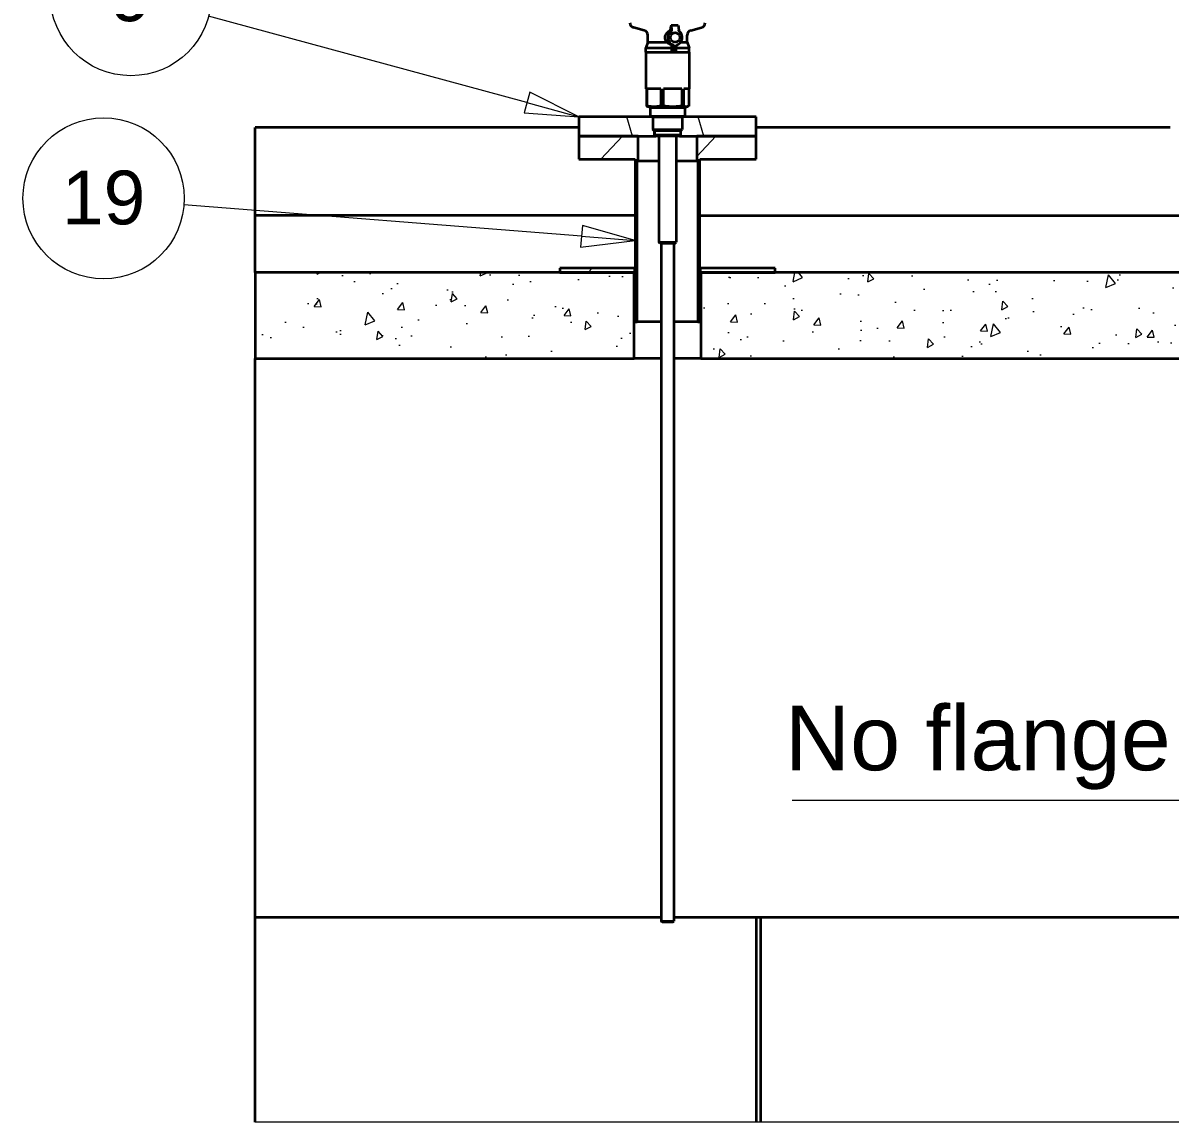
# Model space of a CAD drawing. Header units: millimetres. Extents: x 0 to 42050, y 0 to 29700.
# Drawn here: x 34696 to 37363, y 24653 to 27209 of the extents above; entities that cross this region are included whole.
import ezdxf

# ---------------------------------------------------------------- set-up
doc = ezdxf.new("R2010")
doc.units = ezdxf.units.MM
doc.header["$LTSCALE"] = 50
for name, color, linetype, lineweight in [('Hatch', 7, 'Continuous', 18), ('Symbol', 7, 'Continuous', 18), ('Visible', 7, 'Continuous', 35), ('Visible Narrow', 7, 'Continuous', 18)]:
    doc.layers.add(name, color=color, linetype=linetype, lineweight=lineweight)
doc.styles.add('Note Text', font='arial.ttf')
doc.styles.add('Title', font='arial.ttf')
doc.dimstyles.new('Default - Method 2a$7', dxfattribs={"dimscale": 50, "dimtxt": 3, "dimasz": 2.5, "dimexe": 3, "dimexo": 0.5, "dimgap": 0.7, "dimtad": 0, "dimtoh": 1, "dimdec": 1, "dimrnd": 1e-08, "dimtxsty": 'Title', "dimcen": 0.09, "dimdle": 10, "dimclrd": 256, "dimclre": 256, "dimclrt": 7, "dimazin": 2, "dimtfac": 0.833333, "dimtdec": 1, "dimtmove": 0, "dimatfit": 3, "dimfxl": 1, "dimtolj": 1, "dimlwd": -1, "dimlwe": -1, "dimarcsym": 0})
pattern_1 = [(81.89714, (0, 0), (172.83293, 87.6723), [20.1873, -222.0602]), (26.89714, (0, 0), (-138.688, 152.1567), [16.1498, -177.6481]), (132.3486, (14.4, 7.3), (34.14496, 239.829), [17.15655, -188.7221]), (78.08134, (-28.45, 45.7), (267.4265, 113.9641), [30.281, -333.0903]), (128.5328, (-6.16, 55.2), (75.0445, 355.5375), [25.7348, -283.0833]), (23.0813, (-28.45, 45.7), (75.0445, 355.5375), [24.2247, -266.4722]), (52.89714, (1.52, 48.5), (193.66745, -7.11116), [20.1873, -222.0602]), (357.89714, (1.52, 48.5), (-47.5322, 200.3165), [16.1498, -177.6481]), (103.3486, (17.66, 47.9), (146.13526, 193.2054), [17.15655, -188.7221]), (69.39714, (0, 0), (-44.56709, 77.8022), [0, -175.49482, 0, -180.33977, 0, -178.32105]), (39.39714, (0, 0), (4.02131, 127.54589), [0, -102.82059, 0, -171.45737, 0, -67.96387]), (359.39714, (-50.96, -31.716), (125.19675, 70.7687), [0, -67.29096, 0, -209.9478, 0, -278.58458]), (349.39714, (-73.81, -45.94), (119.03203, 105.81964), [0, -87.47825, 0, -139.42687, 0, -197.83542])]
pattern_2 = [(46.8971, (0, 0), (-115.9078, 108.47555), [])]
pattern_3 = [(106.8973, (0, 0), (-151.8963, -46.14184), [])]

# ---------------------------------------------------------------- blocks, each defined once
blk = doc.blocks.new('Balloon10')
at = {"layer": 'Symbol'}
for p, q in [((719.891, 534.261), (701.391, 535.732)), ((719.931, 534.759), (719.852, 533.762)), ((722.384, 534.062), (719.931, 534.759)), ((719.852, 533.762), (722.384, 534.062)), ((719.891, 534.261), (722.384, 534.062))]:
    blk.add_line(p, q, dxfattribs=at)
at = {"layer": 'Symbol', "flags": 128}
blk.add_lwpolyline([(719.852, 533.762), (722.384, 534.062), (719.931, 534.759), (719.852, 533.762)], dxfattribs=at)
at = {"layer": 'Symbol'}
blk.add_circle((697.667, 536.028), 3.75, dxfattribs=at)
blk.add_solid([(719.852, 533.762), (722.384, 534.062), (719.931, 534.759), (719.852, 533.762)], dxfattribs=at)
at = {"layer": 'Symbol', "insert": (697.667, 536.049), "char_height": 2.5, "attachment_point": 5, "style": 'Note Text'}
blk.add_mtext('19', dxfattribs=at)
blk = doc.blocks.new('Balloon11')
at = {"layer": 'Symbol'}
for p, q in [((717.353, 540.48), (702.546, 544.502)), ((717.485, 540.963), (717.222, 539.998)), ((719.766, 539.825), (717.485, 540.963)), ((717.353, 540.48), (719.766, 539.825)), ((717.222, 539.998), (719.766, 539.825))]:
    blk.add_line(p, q, dxfattribs=at)
at = {"layer": 'Symbol', "flags": 128}
blk.add_lwpolyline([(717.222, 539.998), (719.766, 539.825), (717.485, 540.963), (717.222, 539.998)], dxfattribs=at)
at = {"layer": 'Symbol'}
blk.add_circle((698.941, 545.481), 3.75, dxfattribs=at)
blk.add_solid([(717.222, 539.998), (719.766, 539.825), (717.485, 540.963), (717.222, 539.998)], dxfattribs=at)
at = {"layer": 'Symbol', "insert": (698.941, 545.502), "char_height": 2.5, "attachment_point": 5, "style": 'Note Text'}
blk.add_mtext('9', dxfattribs=at)

msp = doc.modelspace()

# ---------------------------------------------------------------- hatches: boundary and pattern name
at = {"layer": 'Hatch'}
h = msp.add_hatch(dxfattribs=at)
h.set_pattern_fill('ANSI31', color=256, scale=1270, angle=61.89731, style=0)
h.set_pattern_definition(pattern_3)
h.paths.add_polyline_path([(36164.4, 26958.75), (36163.3, 26958.75), (36160.8, 26961.25), (36160.8, 26991.25), (35988.3, 26991.25), (35988.3, 26946.25), (36126.68, 26946.25), (36164.4, 26946.25)])
h = msp.add_hatch(dxfattribs=at)
h.set_pattern_fill('ANSI31', color=256, scale=1270, angle=61.89731, style=0)
h.set_pattern_definition(pattern_3)
h.paths.add_polyline_path([(36225.8, 26958.75), (36224.7, 26958.75), (36224.7, 26946.25), (36262.43, 26946.25), (36400.8, 26946.25), (36400.8, 26991.25), (36228.3, 26991.25), (36228.3, 26961.25)])
h = msp.add_hatch(dxfattribs=at)
h.set_pattern_fill('ANSI31', color=256, scale=1270, angle=1.89711, style=0)
h.set_pattern_definition(pattern_2)
h.paths.add_polyline_path([(36119.18, 26513.75), (36124.18, 26513.75), (36124.18, 26888.75), (36126.68, 26888.75), (36126.68, 26946.25), (35988.3, 26946.25), (35988.3, 26892.5), (36119.18, 26892.5)])
h = msp.add_hatch(dxfattribs=at)
h.set_pattern_fill('ANSI31', color=256, scale=1270, angle=1.89711, style=0)
h.set_pattern_definition(pattern_2)
h.paths.add_polyline_path([(36264.93, 26513.75), (36269.93, 26513.75), (36269.93, 26892.5), (36400.8, 26892.5), (36400.8, 26946.25), (36262.43, 26946.25), (36262.43, 26888.75), (36264.93, 26888.75)])
h = msp.add_hatch(dxfattribs=at)
h.set_pattern_fill('AR-CONC', color=256, scale=26.916384, angle=31.89714, style=0)
h.set_pattern_definition(pattern_1)
h.paths.add_polyline_path([(35235.43, 26628.75), (35235.43, 26428.75), (36117.05, 26428.75), (36117.05, 26628.75), (35944.55, 26628.75)])
h = msp.add_hatch(dxfattribs=at)
h.set_pattern_fill('ANSI31', color=256, scale=1270, angle=1.89711, style=0)
h.set_pattern_definition(pattern_2)
h.paths.add_polyline_path([(36118.3, 26628.75), (36118.3, 26638.75), (35944.55, 26638.75), (35944.55, 26628.75), (36035.63, 26628.75), (36117.05, 26628.75)])
h = msp.add_hatch(dxfattribs=at)
h.set_pattern_fill('ANSI31', color=256, scale=1270, angle=1.89711, style=0)
h.set_pattern_definition(pattern_2)
h.paths.add_polyline_path([(36270.8, 26638.75), (36270.8, 26628.75), (36272.05, 26628.75), (36335.97, 26628.75), (36444.55, 26628.75), (36444.55, 26638.75)])
h = msp.add_hatch(dxfattribs=at)
h.set_pattern_fill('AR-CONC', color=256, scale=26.916384, angle=31.89714, style=0)
h.set_pattern_definition(pattern_1)
h.paths.add_polyline_path([(38469.55, 26428.75), (38469.55, 26628.75), (38219.55, 26628.75), (36444.55, 26628.75), (36272.05, 26628.75), (36272.05, 26428.75)])

# ---------------------------------------------------------------- linework, layer by layer
at = {"layer": 'Visible'}
for p, q in [((36140.6, 27191.86), (36115.37, 27198.62)), ((36148.94, 27164.31), (36148.94, 27181)), ((36199.64, 27190.75), (36203.71, 27190.75)), ((36202.84, 27204.18), (36203.69, 27192.32)), ((36202.84, 27204.18), (36202.84, 27202.88)), ((36202.84, 27204.18), (36219.7, 27204.18)), ((36203.71, 27191.67), (36203.71, 27190.75)), ((36219.7, 27204.18), (36220.55, 27192.32)), ((36220.57, 27190.75), (36220.57, 27191.67)), ((36240.19, 27164.31), (36240.19, 27181)), ((36248.53, 27191.86), (36273.76, 27198.62)), ((36148.94, 27164.31), (36144.25, 27151.43)), ((36148.94, 27164.31), (36193.34, 27164.31)), ((36204.3, 27158.38), (36209.13, 27158.38)), ((36209.13, 27149.85), (36209.13, 27158.38)), ((36215.15, 27149.85), (36215.15, 27158.38)), ((36225.03, 27164.31), (36240.19, 27164.31)), ((36240.19, 27164.31), (36244.88, 27151.43)), ((36144.25, 27151.43), (36204.98, 27151.43)), ((36144.25, 27141.1), (36144.25, 27151.43)), ((36144.25, 27141.1), (36204.98, 27141.1)), ((36144.29, 27141.1), (36144.29, 27056.1)), ((36204.98, 27141.1), (36204.98, 27151.43)), ((36204.98, 27141.1), (36206.79, 27141.1)), ((36206.79, 27141.1), (36212.82, 27141.1)), ((36212.82, 27141.1), (36244.88, 27141.1)), ((36215.15, 27151.43), (36244.88, 27151.43)), ((36244.82, 27141.1), (36244.82, 27056.1)), ((36244.88, 27141.1), (36244.88, 27151.43)), ((36145.37, 27056.1), (36144.29, 27056.1)), ((36145.37, 27056.1), (36145.37, 27016.1)), ((36147.1, 27016.1), (36147.1, 27056.1)), ((36178.83, 27056.1), (36147.1, 27056.1)), ((36178.83, 27056.1), (36178.83, 27016.1)), ((36185.22, 27016.1), (36185.22, 27056.1)), ((36228, 27056.1), (36185.22, 27056.1)), ((36228, 27056.1), (36228, 27016.1)), ((36232.62, 27016.1), (36232.62, 27056.1)), ((36244.82, 27056.1), (36232.62, 27056.1)), ((36243.76, 27056.1), (36243.76, 27016.1)), ((36145.37, 27016.1), (36147.1, 27016.1)), ((36154.55, 27012.67), (36148.05, 27014.84)), ((36154.55, 27012.67), (36234.55, 27012.67)), ((36154.55, 27012.67), (36154.55, 26992.67)), ((36154.55, 26992.67), (36234.55, 26992.67)), ((36160.8, 26991.25), (36154.55, 26992.67)), ((36178.83, 27016.1), (36185.22, 27016.1)), ((36228, 27016.1), (36232.62, 27016.1)), ((36228.3, 26991.25), (36234.55, 26992.67)), ((36234.55, 27012.67), (36241.11, 27014.86)), ((36234.55, 27012.67), (36234.55, 26992.67)), ((36160.8, 26991.25), (35988.3, 26991.25)), ((35988.3, 26991.25), (35988.3, 26946.25)), ((36160.8, 26991.25), (36228.3, 26991.25)), ((36160.8, 26991.25), (36160.8, 26961.25)), ((36228.3, 26991.25), (36228.3, 26961.25)), ((36400.8, 26991.25), (36228.3, 26991.25)), ((36400.8, 26946.25), (36400.8, 26991.25)), ((36126.68, 26946.25), (35988.3, 26946.25)), ((35988.3, 26946.25), (35988.3, 26892.5)), ((35988.3, 26946.25), (36164.4, 26946.25)), ((36126.68, 26888.75), (36126.68, 26946.25)), ((36160.8, 26961.25), (36228.3, 26961.25)), ((36163.3, 26958.75), (36160.8, 26961.25)), ((36225.8, 26958.75), (36163.3, 26958.75)), ((36164.4, 26946.25), (36164.4, 26958.75)), ((36164.4, 26946.25), (36167.05, 26946.25)), ((36164.55, 26958.75), (36164.55, 26948.75)), ((36164.55, 26948.75), (36224.55, 26948.75)), ((36167.05, 26946.25), (36164.55, 26948.75)), ((36222.05, 26946.25), (36167.05, 26946.25)), ((36174.55, 26946.25), (36174.55, 26699.37)), ((36214.55, 26946.25), (36214.55, 26699.37)), ((36222.05, 26946.25), (36224.55, 26948.75)), ((36222.05, 26946.25), (36224.7, 26946.25)), ((36224.55, 26958.75), (36224.55, 26948.75)), ((36224.7, 26958.75), (36224.7, 26946.25)), ((36224.7, 26946.25), (36400.8, 26946.25)), ((36225.8, 26958.75), (36228.3, 26961.25)), ((36262.43, 26946.25), (36262.43, 26888.75)), ((36400.8, 26946.25), (36262.43, 26946.25)), ((36400.8, 26892.5), (36400.8, 26946.25)), ((35988.3, 26892.5), (36119.18, 26892.5)), ((36119.18, 26892.5), (36119.18, 26513.75)), ((36124.18, 26513.75), (36124.18, 26888.75)), ((36124.18, 26888.75), (36126.68, 26888.75)), ((36126.68, 26888.75), (36174.55, 26888.75)), ((36214.55, 26888.75), (36262.43, 26888.75)), ((36262.43, 26888.75), (36264.93, 26888.75)), ((36264.93, 26888.75), (36264.93, 26513.75)), ((36269.93, 26513.75), (36269.93, 26892.5)), ((36269.93, 26892.5), (36400.8, 26892.5)), ((35235.43, 26628.75), (35235.43, 26761.25)), ((36119.18, 26761.25), (35235.43, 26761.25)), ((36269.93, 26761.25), (38484.18, 26761.25)), ((36174.55, 26699.37), (36214.55, 26699.37)), ((36177.68, 26696.25), (36174.55, 26699.37)), ((36211.43, 26696.25), (36214.55, 26699.37)), ((36211.43, 26696.25), (36177.68, 26696.25)), ((36179.55, 26696.25), (36179.55, 25120.17)), ((36209.55, 26696.25), (36209.55, 25120.17)), ((36118.3, 26638.75), (35944.55, 26638.75)), ((35944.55, 26638.75), (35944.55, 26628.75)), ((35944.55, 26628.75), (36118.3, 26628.75)), ((36118.3, 26628.75), (36118.3, 26638.75)), ((36118.3, 26638.75), (36119.18, 26638.75)), ((36119.18, 26628.75), (36118.3, 26628.75)), ((36269.93, 26638.75), (36270.8, 26638.75)), ((36270.8, 26628.75), (36269.93, 26628.75)), ((36270.8, 26638.75), (36270.8, 26628.75)), ((36444.55, 26638.75), (36270.8, 26638.75)), ((36270.8, 26628.75), (36444.55, 26628.75)), ((36444.55, 26628.75), (36444.55, 26638.75)), ((36119.18, 26513.75), (36124.18, 26513.75)), ((36179.55, 26513.75), (36124.18, 26513.75)), ((36264.93, 26513.75), (36209.55, 26513.75)), ((36264.93, 26513.75), (36269.93, 26513.75)), ((36179.55, 25120.17), (36209.55, 25120.17)), ((36182.05, 25117.67), (36179.55, 25120.17)), ((36207.05, 25117.67), (36182.05, 25117.67)), ((36207.05, 25117.67), (36209.55, 25120.17))]:
    msp.add_line(p, q, dxfattribs=at)
at = {"layer": 'Visible', "color": 9, "true_color": 0xc0c0c0}
for p, q in [((35235.43, 26761.25), (35235.43, 26966.25)), ((35988.3, 26966.25), (35235.43, 26966.25)), ((37363.04, 26966.25), (36400.8, 26966.25)), ((35235.43, 26628.75), (35235.43, 26428.75)), ((36117.05, 26628.75), (35235.43, 26628.75)), ((36117.05, 26428.75), (36117.05, 26628.75)), ((38469.55, 26628.75), (36272.05, 26628.75)), ((36272.05, 26628.75), (36272.05, 26428.75)), ((35235.43, 25128.75), (35235.43, 26428.75)), ((35235.43, 26428.75), (36117.05, 26428.75)), ((36179.55, 26428.75), (36117.05, 26428.75)), ((36272.05, 26428.75), (36209.55, 26428.75)), ((36272.05, 26428.75), (38469.55, 26428.75)), ((35235.43, 24652.74), (35235.43, 25128.75)), ((36179.55, 25128.75), (35235.43, 25128.75)), ((39364.11, 25128.75), (36209.55, 25128.75)), ((36401.54, 24652.74), (36401.54, 25128.75)), ((36411.43, 24652.74), (36411.43, 25128.75))]:
    msp.add_line(p, q, dxfattribs=at)
at = {"layer": 'Visible'}
for centre, start, end in [((36118.29, 27209.49), 180.5, 255), ((36270.85, 27209.49), 285, 359.5), ((36137.69, 27181), 0, 75), ((36251.44, 27181), 105, 180)]:
    msp.add_arc(centre, 11.25, start, end, dxfattribs=at)
for centre, major_axis, ratio, start_param, end_param in [((36212.14, 27175.6), (0, -17.5), 0.9636025, 3.6651914, 6.103651), ((36201.14, 27181.06), (0.02, 11.18), 0.2712696, 0.2631043, 0.5229694), ((36203.04, 27191.67), (0, -2.5), 0.2673393, 1.5707963, 1.8325957), ((36212.14, 27175.6), (0, -17.5), 0.9636025, 0.1795344, 2.6179939), ((36219.91, 27191.67), (0, -2.5), 0.2673393, 1.5707963, 1.8325957), ((36206.79, 27149.85), (0, -8.75), 0.2673393, 0, 1.5707963), ((36212.82, 27149.85), (0, -8.75), 0.2673393, 0, 1.5707963)]:
    msp.add_ellipse(centre, major_axis=major_axis, ratio=ratio, start_param=start_param, end_param=end_param, dxfattribs=at)
for centre, major_axis, ratio in [((36212.14, 27175.6), (0, -11.32), 0.9636025), ((36212.16, 27175.6), (0, 11.25), 0.9636025), ((36206.79, 27149.85), (0, 4.38), 0.2673393)]:
    msp.add_ellipse(centre, major_axis=major_axis, ratio=ratio, dxfattribs=at)
for points, knots in [([(36193.34, 27164.31), (36193.1, 27164.59), (36192.86, 27164.88), (36192.63, 27165.17), (36192.4, 27165.47), (36192.18, 27165.77), (36191.96, 27166.08), (36191.86, 27166.23), (36191.76, 27166.39), (36191.66, 27166.54), (36191.61, 27166.62), (36191.56, 27166.7), (36191.51, 27166.78), (36191.46, 27166.86), (36191.41, 27166.94), (36191.36, 27167.02), (36191.27, 27167.18), (36191.18, 27167.34), (36191.09, 27167.5), (36191, 27167.67), (36190.91, 27167.83), (36190.82, 27168), (36190.74, 27168.16), (36190.66, 27168.33), (36190.58, 27168.5), (36190.5, 27168.67), (36190.42, 27168.84), (36190.35, 27169.01), (36190.27, 27169.18), (36190.2, 27169.35), (36190.13, 27169.53), (36190.06, 27169.7), (36190, 27169.88), (36189.93, 27170.05), (36189.87, 27170.23), (36189.81, 27170.4), (36189.75, 27170.58), (36189.7, 27170.76), (36189.64, 27170.94), (36189.59, 27171.12), (36189.54, 27171.3), (36189.49, 27171.47), (36189.45, 27171.66), (36189.41, 27171.84), (36189.36, 27172.02), (36189.33, 27172.2), (36189.29, 27172.38), (36189.25, 27172.56), (36189.22, 27172.75), (36189.19, 27172.93), (36189.16, 27173.11), (36189.13, 27173.3), (36189.1, 27173.48), (36189.08, 27173.67), (36189.06, 27173.85), (36189.04, 27174.04), (36189.02, 27174.22), (36189.01, 27174.41), (36189, 27174.59), (36188.99, 27174.78), (36188.98, 27174.96), (36188.97, 27175.15), (36188.97, 27175.34), (36188.97, 27175.52), (36188.97, 27175.71), (36188.97, 27175.89), (36188.97, 27176.08), (36188.98, 27176.27), (36188.99, 27176.45), (36189, 27176.64), (36189.02, 27177.01), (36189.06, 27177.38), (36189.11, 27177.75), (36189.13, 27177.93), (36189.16, 27178.11), (36189.19, 27178.3), (36189.22, 27178.48), (36189.26, 27178.66), (36189.29, 27178.85), (36189.33, 27179.03), (36189.37, 27179.21), (36189.41, 27179.39), (36189.46, 27179.57), (36189.5, 27179.75), (36189.55, 27179.93), (36189.6, 27180.11), (36189.65, 27180.29), (36189.71, 27180.47), (36189.76, 27180.64), (36189.82, 27180.82), (36189.88, 27181)], [0, 0, 0, 0, 0.4498121, 0.4498121, 0.4498121, 0.8983589, 0.8983589, 0.8983589, 1.1219089, 1.1219089, 1.1219089, 1.2334648, 1.2334648, 1.2334648, 1.3449987, 1.3449987, 1.3449987, 1.5684512, 1.5684512, 1.5684512, 1.7923113, 1.7923113, 1.7923113, 2.0164496, 2.0164496, 2.0164496, 2.2407361, 2.2407361, 2.2407361, 2.4650431, 2.4650431, 2.4650431, 2.6892471, 2.6892471, 2.6892471, 2.9132316, 2.9132316, 2.9132316, 3.1368892, 3.1368892, 3.1368892, 3.3601247, 3.3601247, 3.3601247, 3.5831808, 3.5831808, 3.5831808, 3.8064427, 3.8064427, 3.8064427, 4.0297819, 4.0297819, 4.0297819, 4.2530667, 4.2530667, 4.2530667, 4.4761696, 4.4761696, 4.4761696, 4.6992096, 4.6992096, 4.6992096, 4.9224167, 4.9224167, 4.9224167, 5.1456613, 5.1456613, 5.1456613, 5.3688097, 5.3688097, 5.3688097, 5.8149808, 5.8149808, 5.8149808, 6.0382404, 6.0382404, 6.0382404, 6.2614635, 6.2614635, 6.2614635, 6.4845178, 6.4845178, 6.4845178, 6.7075355, 6.7075355, 6.7075355, 6.9306136, 6.9306136, 6.9306136, 7.1536272, 7.1536272, 7.1536272, 7.1536272]), ([(36199.64, 27190.75), (36199.52, 27190.7), (36199.39, 27190.64), (36199.27, 27190.58), (36199.15, 27190.52), (36199.02, 27190.46), (36198.9, 27190.4), (36198.78, 27190.34), (36198.65, 27190.28), (36198.53, 27190.22), (36198.41, 27190.15), (36198.29, 27190.09), (36198.16, 27190.02), (36198.04, 27189.96), (36197.92, 27189.89), (36197.8, 27189.82), (36197.68, 27189.75), (36197.56, 27189.68), (36197.44, 27189.61), (36197.19, 27189.47), (36196.95, 27189.32), (36196.72, 27189.17), (36196.48, 27189.01), (36196.24, 27188.85), (36196.01, 27188.69), (36195.77, 27188.52), (36195.54, 27188.35), (36195.31, 27188.18), (36195.09, 27188), (36194.86, 27187.82), (36194.64, 27187.63), (36194.42, 27187.44), (36194.2, 27187.25), (36193.98, 27187.05), (36193.87, 27186.95), (36193.77, 27186.85), (36193.66, 27186.75), (36193.56, 27186.64), (36193.45, 27186.54), (36193.35, 27186.44), (36193.24, 27186.33), (36193.14, 27186.22), (36193.04, 27186.11), (36192.94, 27186), (36192.84, 27185.89), (36192.74, 27185.78), (36192.54, 27185.55), (36192.35, 27185.32), (36192.16, 27185.08), (36191.97, 27184.84), (36191.78, 27184.6), (36191.61, 27184.34), (36191.43, 27184.09), (36191.26, 27183.83), (36191.1, 27183.56), (36191.02, 27183.43), (36190.94, 27183.3), (36190.86, 27183.16), (36190.79, 27183.02), (36190.71, 27182.89), (36190.64, 27182.75), (36190.56, 27182.61), (36190.49, 27182.46), (36190.43, 27182.32), (36190.36, 27182.18), (36190.29, 27182.03), (36190.23, 27181.89), (36190.17, 27181.74), (36190.1, 27181.59), (36190.05, 27181.45), (36189.99, 27181.3), (36189.93, 27181.15), (36189.88, 27181)], [0, 0, 0, 0, 0.1926163, 0.1926163, 0.1926163, 0.3851365, 0.3851365, 0.3851365, 0.5774787, 0.5774787, 0.5774787, 0.7695745, 0.7695745, 0.7695745, 0.9618541, 0.9618541, 0.9618541, 1.1544713, 1.1544713, 1.1544713, 1.5403904, 1.5403904, 1.5403904, 1.926739, 1.926739, 1.926739, 2.3130328, 2.3130328, 2.3130328, 2.6989073, 2.6989073, 2.6989073, 3.0841282, 3.0841282, 3.0841282, 3.2764579, 3.2764579, 3.2764579, 3.4685993, 3.4685993, 3.4685993, 3.6607516, 3.6607516, 3.6607516, 3.8534422, 3.8534422, 3.8534422, 4.2397152, 4.2397152, 4.2397152, 4.6259888, 4.6259888, 4.6259888, 5.0113341, 5.0113341, 5.0113341, 5.2035507, 5.2035507, 5.2035507, 5.3956367, 5.3956367, 5.3956367, 5.5879101, 5.5879101, 5.5879101, 5.7801472, 5.7801472, 5.7801472, 5.9722048, 5.9722048, 5.9722048, 6.164288, 6.164288, 6.164288, 6.164288]), ([(36200.6, 27192.09), (36200.64, 27192.13), (36200.67, 27192.17), (36200.71, 27192.21), (36200.75, 27192.26), (36200.79, 27192.31), (36200.83, 27192.36), (36200.87, 27192.41), (36200.9, 27192.46), (36200.94, 27192.52), (36200.98, 27192.58), (36201.02, 27192.64), (36201.05, 27192.71), (36201.09, 27192.77), (36201.13, 27192.84), (36201.16, 27192.91), (36201.2, 27192.98), (36201.23, 27193.05), (36201.27, 27193.12), (36201.31, 27193.2), (36201.34, 27193.28), (36201.38, 27193.36), (36201.41, 27193.44), (36201.44, 27193.52), (36201.48, 27193.61), (36201.51, 27193.7), (36201.54, 27193.79), (36201.58, 27193.88), (36201.61, 27193.97), (36201.64, 27194.06), (36201.67, 27194.16), (36201.71, 27194.26), (36201.74, 27194.35), (36201.77, 27194.45), (36201.8, 27194.55), (36201.83, 27194.66), (36201.86, 27194.76), (36201.89, 27194.87), (36201.92, 27194.97), (36201.94, 27195.08), (36201.97, 27195.19), (36202, 27195.3), (36202.03, 27195.41), (36202.08, 27195.64), (36202.14, 27195.87), (36202.19, 27196.11), (36202.21, 27196.23), (36202.23, 27196.36), (36202.26, 27196.48), (36202.28, 27196.6), (36202.31, 27196.73), (36202.33, 27196.86), (36202.35, 27196.98), (36202.37, 27197.11), (36202.39, 27197.24), (36202.41, 27197.37), (36202.44, 27197.51), (36202.46, 27197.64), (36202.48, 27197.77), (36202.49, 27197.91), (36202.51, 27198.04), (36202.53, 27198.18), (36202.55, 27198.32), (36202.57, 27198.46), (36202.58, 27198.59), (36202.6, 27198.73), (36202.61, 27198.87), (36202.63, 27199.01), (36202.64, 27199.15), (36202.66, 27199.3), (36202.67, 27199.44), (36202.69, 27199.58), (36202.7, 27199.73), (36202.71, 27199.87), (36202.72, 27200.02), (36202.73, 27200.17), (36202.74, 27200.31), (36202.75, 27200.46), (36202.76, 27200.61), (36202.77, 27200.76), (36202.78, 27200.91), (36202.79, 27201.06), (36202.8, 27201.21), (36202.8, 27201.36), (36202.81, 27201.51), (36202.81, 27201.66), (36202.82, 27201.81), (36202.82, 27201.97), (36202.83, 27202.12), (36202.83, 27202.27), (36202.83, 27202.42), (36202.83, 27202.57), (36202.84, 27202.72), (36202.84, 27202.88)], [0, 0, 0, 0, 0.1818418, 0.1818418, 0.1818418, 0.3638055, 0.3638055, 0.3638055, 0.5457152, 0.5457152, 0.5457152, 0.727586, 0.727586, 0.727586, 0.9099583, 0.9099583, 0.9099583, 1.0927968, 1.0927968, 1.0927968, 1.2759893, 1.2759893, 1.2759893, 1.4594034, 1.4594034, 1.4594034, 1.6428904, 1.6428904, 1.6428904, 1.8262897, 1.8262897, 1.8262897, 2.0094324, 2.0094324, 2.0094324, 2.1921453, 2.1921453, 2.1921453, 2.3742545, 2.3742545, 2.3742545, 2.5562814, 2.5562814, 2.5562814, 2.9218657, 2.9218657, 2.9218657, 3.105152, 3.105152, 3.105152, 3.2885792, 3.2885792, 3.2885792, 3.4720056, 3.4720056, 3.4720056, 3.6552918, 3.6552918, 3.6552918, 3.8383045, 3.8383045, 3.8383045, 4.020919, 4.020919, 4.020919, 4.2030226, 4.2030226, 4.2030226, 4.3850284, 4.3850284, 4.3850284, 4.5676503, 4.5676503, 4.5676503, 4.7507074, 4.7507074, 4.7507074, 4.9340065, 4.9340065, 4.9340065, 5.1173607, 5.1173607, 5.1173607, 5.3005945, 5.3005945, 5.3005945, 5.4835493, 5.4835493, 5.4835493, 5.6660887, 5.6660887, 5.6660887, 5.8481047, 5.8481047, 5.8481047, 5.8481047]), ([(36204.3, 27158.38), (36204.04, 27158.43), (36203.78, 27158.48), (36203.53, 27158.54), (36203.27, 27158.6), (36203.01, 27158.66), (36202.75, 27158.73), (36202.5, 27158.8), (36202.24, 27158.88), (36201.99, 27158.96), (36201.74, 27159.04), (36201.48, 27159.12), (36201.23, 27159.21), (36200.98, 27159.3), (36200.73, 27159.4), (36200.49, 27159.5), (36200.24, 27159.6), (36199.99, 27159.71), (36199.75, 27159.82), (36199.51, 27159.93), (36199.27, 27160.04), (36199.03, 27160.16), (36198.79, 27160.28), (36198.55, 27160.41), (36198.32, 27160.53), (36198.09, 27160.66), (36197.86, 27160.79), (36197.63, 27160.93), (36197.4, 27161.07), (36197.18, 27161.21), (36196.96, 27161.35), (36196.74, 27161.49), (36196.52, 27161.64), (36196.31, 27161.79), (36196.1, 27161.94), (36195.88, 27162.1), (36195.68, 27162.26), (36195.47, 27162.41), (36195.26, 27162.58), (36195.06, 27162.74), (36194.86, 27162.91), (36194.66, 27163.07), (36194.47, 27163.25), (36194.27, 27163.42), (36194.08, 27163.59), (36193.89, 27163.77), (36193.71, 27163.95), (36193.52, 27164.13), (36193.34, 27164.31)], [0, 0, 0, 0, 0.3192643, 0.3192643, 0.3192643, 0.6387835, 0.6387835, 0.6387835, 0.9581017, 0.9581017, 0.9581017, 1.2774333, 1.2774333, 1.2774333, 1.5975826, 1.5975826, 1.5975826, 1.9183316, 1.9183316, 1.9183316, 2.2393681, 2.2393681, 2.2393681, 2.5603155, 2.5603155, 2.5603155, 2.8807483, 2.8807483, 2.8807483, 3.2002195, 3.2002195, 3.2002195, 3.5195597, 3.5195597, 3.5195597, 3.8393895, 3.8393895, 3.8393895, 4.1595026, 4.1595026, 4.1595026, 4.4796517, 4.4796517, 4.4796517, 4.7995557, 4.7995557, 4.7995557, 5.1189072, 5.1189072, 5.1189072, 5.1189072]), ([(36204.98, 27151.43), (36204.95, 27151.72), (36204.92, 27152.01), (36204.89, 27152.3), (36204.87, 27152.59), (36204.84, 27152.88), (36204.81, 27153.17), (36204.75, 27153.75), (36204.7, 27154.33), (36204.64, 27154.9), (36204.58, 27155.48), (36204.53, 27156.06), (36204.47, 27156.64), (36204.41, 27157.22), (36204.36, 27157.8), (36204.3, 27158.38)], [0, 0, 0, 0, 0.3699264, 0.3699264, 0.3699264, 0.739852, 0.739852, 0.739852, 1.4797027, 1.4797027, 1.4797027, 2.2195533, 2.2195533, 2.2195533, 2.9594038, 2.9594038, 2.9594038, 2.9594038])]:
    msp.add_open_spline(points, degree=3, knots=knots, dxfattribs=at)
for points, weights in [([(36200.6, 27192.09), (36200.48, 27191.97), (36200.37, 27191.86)], [1.05429690047, 1.05350376842, 1.05264712628]), ([(36145.37, 27016.1), (36146.76, 27015.27), (36148.05, 27014.84)], [1, 1.02663288558, 1.0410755488]), ([(36178.83, 27016.1), (36162.96, 27012.81), (36147.1, 27016.1)], [1, 1.11517065782, 1]), ([(36228, 27016.1), (36206.61, 27012.82), (36185.22, 27016.1)], [1, 1.11457011231, 1]), ([(36243.76, 27016.1), (36238.19, 27012.81), (36232.62, 27016.1)], [1, 1.11517065782, 1])]:
    msp.add_rational_spline(points, weights, degree=2, dxfattribs=at)
at = {"layer": 'Visible Narrow', "color": 9, "true_color": 0xc0c0c0}
for p, q in [((36401.54, 24652.74), (35235.43, 24652.74)), ((36411.43, 24652.74), (36401.54, 24652.74)), ((39300.61, 24652.74), (36411.43, 24652.74))]:
    msp.add_line(p, q, dxfattribs=at)

# ---------------------------------------------------------------- block references
at = {"layer": 'Symbol', "xscale": 50, "yscale": 50, "zscale": 50}
for name in ['Balloon11', 'Balloon10']:
    msp.add_blockref(name, (0, 0), dxfattribs=at)

# ---------------------------------------------------------------- texts
at = {"layer": 'Symbol', "color": 7, "insert": (38424.66, 25425.8), "char_height": 150, "width": 1956.6312, "attachment_point": 9, "style": 'Title'}
msp.add_mtext('\\fArial|b0|i0;No flange inside tank', dxfattribs=at)

# ---------------------------------------------------------------- leaders
at = {"layer": 'Symbol', "annotation_type": 0, "has_hookline": 1, "hookline_direction": 1, "text_width": 1940.28}
msp.add_leader([(38809.85, 25818.75), (38549.66, 25400.8), (38424.66, 25400.8)], dimstyle='Default - Method 2a$7', override={"dimgap": 0, "dimtad": 1}, dxfattribs=at)

doc.saveas('drawing.dxf')
